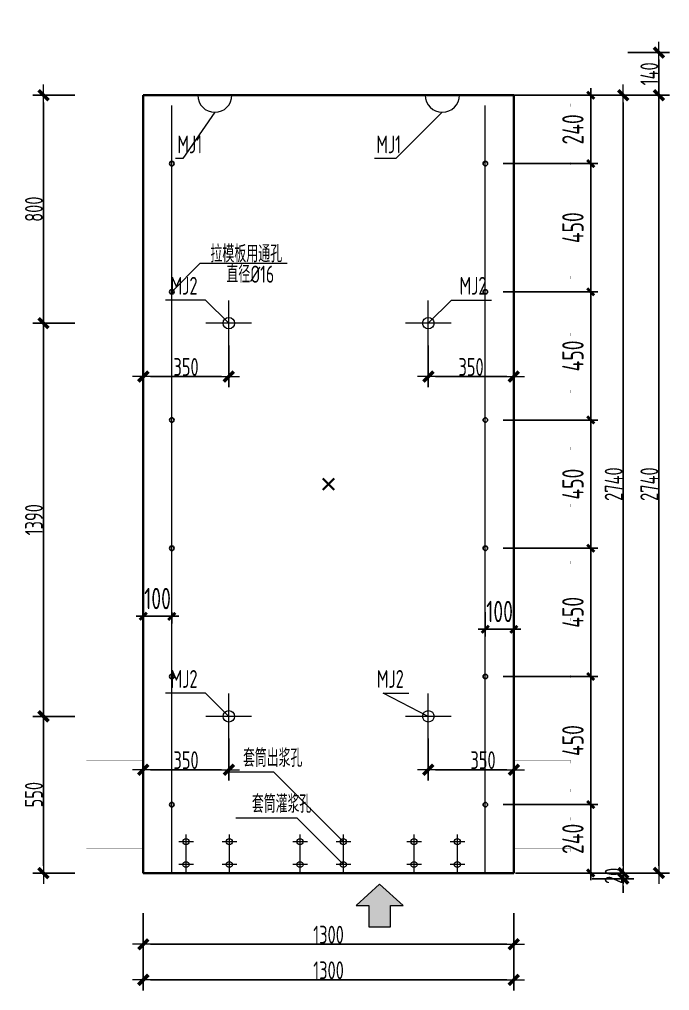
# Model space of a CAD drawing. Extents: x -85320 to 1679916, y -1321939 to 627.
# Drawn here: x 1175328 to 1184452, y -1100517 to -1086883 of the extents above; entities that cross this region are included whole.
import ezdxf
from ezdxf.enums import TextEntityAlignment as Align

# ---------------------------------------------------------------- set-up
doc = ezdxf.new("R2010")
doc.units = 0
doc.header["$LTSCALE"] = 1000
for name, color, linetype in [('S_WALL', 9, 'Continuous'), ('套筒垫片', 7, 'Continuous'), ('拉模', 7, 'Continuous'), ('详图符号', 7, 'Continuous')]:
    doc.layers.add(name, color=color, linetype=linetype)
for name, color, linetype, lineweight in [('WCOL', 7, 'Continuous', 0), ('直线', 7, 'Continuous', 18), ('预制墙埋件', 8, 'Continuous', 18), ('预制墙墙身水平筋', 130, 'Continuous', 18), ('预制墙墙身纵向受力筋', 1, 'Continuous', 18), ('预制墙详图标注', 3, 'Continuous', 18), ('预制墙详图轮廓', 3, 'Continuous', 35)]:
    doc.layers.add(name, color=color, linetype=linetype, lineweight=lineweight)
doc.styles.add('TSSD_Dimension', font='tssdeng.shx', dxfattribs={"width": 0.7, "bigfont": 'hztxt.shx'})
doc.styles.add('TSSD_Num', font='tssdeng.shx', dxfattribs={"width": 0.7, "bigfont": 'hztxt.shx'})
doc.styles.add('样式 1', font='yjkeng.shx', dxfattribs={"width": 0.7, "bigfont": 'yjkchn.shx'})
doc.dimstyles.new('标注', dxfattribs={"dimtxt": 300, "dimasz": 100, "dimexe": 100, "dimexo": 250, "dimgap": 100, "dimtad": 1, "dimdec": 0, "dimlfac": 0.25, "dimzin": 0, "dimdsep": 46, "dimtxsty": 'TSSD_Dimension', "dimblk": 'ARCHTICK', "dimcen": 0, "dimdle": 100, "dimclrt": 7, "dimadec": 0, "dimazin": 0, "dimtfac": 1, "dimtdec": 0, "dimtix": 1, "dimtmove": 2, "dimatfit": 3, "dimfxl": 1, "dimtolj": 1, "dimtzin": 0, "dimarcsym": 0})
doc.dimstyles.new('盈建科结构', dxfattribs={"dimscale": 100, "dimtxt": 2.5, "dimasz": 1, "dimexe": 1.5, "dimexo": 0.625, "dimgap": 0.1, "dimtad": 1, "dimdec": 0, "dimrnd": 1, "dimzin": 0, "dimdsep": 46, "dimtxsty": '样式 1', "dimblk": '_yjkbk', "dimblk1": 'ARCHTICK', "dimblk2": 'ARCHTICK', "dimcen": 0.09, "dimadec": 0, "dimazin": 0, "dimtfac": 1, "dimtdec": 4, "dimtix": 1, "dimtmove": 2, "dimatfit": 3, "dimfxl": 1, "dimtolj": 1, "dimtzin": 0, "dimarcsym": 0})

# ---------------------------------------------------------------- blocks, each defined once
blk = doc.blocks.new('_yjkbk')
blk.add_line((-1, 0), (1.5, 0))
blk.add_lwpolyline([(-0.7, -0.7, 0.5, 0.5, 0), (0.7, 0.7, 0.5, 0.5, 0)], format="xyseb")
blk = doc.blocks.new('*D3504')
at = {"layer": 'Defpoints', "color": 0, "transparency": 16777216}
for p in [(1181066, -1091397), (1182266, -1091397), (1181066, -1091897)]:
    blk.add_point(p, dxfattribs=at)
at = {"layer": '预制墙详图标注', "color": 0, "lineweight": -2, "transparency": 16777216}
for p, q in [((1181066, -1091460), (1181066, -1092047)), ((1182266, -1091460), (1182266, -1092047)), ((1182166, -1091897), (1181166, -1091897))]:
    blk.add_line(p, q, dxfattribs=at)
at = {"layer": '预制墙详图标注', "color": 0, "lineweight": -2, "transparency": 16777216, "xscale": 100, "yscale": 100, "zscale": 100, "rotation": 180}
blk.add_blockref('_yjkbk', (1181066, -1091897), dxfattribs=at)
at = {"layer": '预制墙详图标注', "color": 0, "lineweight": -2, "transparency": 16777216, "xscale": 100, "yscale": 100, "zscale": 100}
blk.add_blockref('_yjkbk', (1182266, -1091897), dxfattribs=at)
at = {"layer": '预制墙详图标注', "color": 0, "transparency": 16777216, "insert": (1181666, -1091887), "char_height": 250, "attachment_point": 8, "style": '样式 1'}
blk.add_mtext('\\A1;350', dxfattribs=at)
blk = doc.blocks.new('_ArchTick')
at = {"color": 0, "linetype": 'ByBlock', "const_width": 0.4}
blk.add_lwpolyline([(-0.5, -0.5), (0.5, 0.5)], dxfattribs=at)
blk = doc.blocks.new('*D3505')
at = {"layer": 'Defpoints', "color": 0, "transparency": 16777216}
for p in [(1181066, -1096917), (1182266, -1096917), (1181066, -1097417)]:
    blk.add_point(p, dxfattribs=at)
at = {"layer": '预制墙详图标注', "color": 0, "lineweight": -2, "transparency": 16777216}
for p, q in [((1181066, -1096980), (1181066, -1097567)), ((1182266, -1096980), (1182266, -1097567)), ((1182166, -1097417), (1181166, -1097417))]:
    blk.add_line(p, q, dxfattribs=at)
at = {"layer": '预制墙详图标注', "color": 0, "lineweight": -2, "transparency": 16777216, "xscale": 100, "yscale": 100, "zscale": 100, "rotation": 180}
blk.add_blockref('_yjkbk', (1181066, -1097417), dxfattribs=at)
at = {"layer": '预制墙详图标注', "color": 0, "lineweight": -2, "transparency": 16777216, "xscale": 100, "yscale": 100, "zscale": 100}
blk.add_blockref('_yjkbk', (1182266, -1097417), dxfattribs=at)
at = {"layer": '预制墙详图标注', "color": 0, "transparency": 16777216, "insert": (1181834, -1097407), "char_height": 250, "attachment_point": 8, "style": '样式 1'}
blk.add_mtext('\\A1;350', dxfattribs=at)
blk = doc.blocks.new('*D3506')
at = {"layer": 'Defpoints', "color": 0, "transparency": 16777216}
for p in [(1177066, -1091397), (1178266, -1091397), (1177066, -1091897)]:
    blk.add_point(p, dxfattribs=at)
at = {"layer": '预制墙详图标注', "color": 0, "lineweight": -2, "transparency": 16777216}
for p, q in [((1177066, -1091460), (1177066, -1092047)), ((1178266, -1091460), (1178266, -1092047)), ((1178166, -1091897), (1177166, -1091897))]:
    blk.add_line(p, q, dxfattribs=at)
at = {"layer": '预制墙详图标注', "color": 0, "lineweight": -2, "transparency": 16777216, "xscale": 100, "yscale": 100, "zscale": 100, "rotation": 180}
blk.add_blockref('_yjkbk', (1177066, -1091897), dxfattribs=at)
at = {"layer": '预制墙详图标注', "color": 0, "lineweight": -2, "transparency": 16777216, "xscale": 100, "yscale": 100, "zscale": 100}
blk.add_blockref('_yjkbk', (1178266, -1091897), dxfattribs=at)
at = {"layer": '预制墙详图标注', "color": 0, "transparency": 16777216, "insert": (1177666, -1091887), "char_height": 250, "attachment_point": 8, "style": '样式 1'}
blk.add_mtext('\\A1;350', dxfattribs=at)
blk = doc.blocks.new('*D3507')
at = {"layer": 'Defpoints', "color": 0, "transparency": 16777216}
for p in [(1177066, -1096917), (1178266, -1096917), (1177066, -1097417)]:
    blk.add_point(p, dxfattribs=at)
at = {"layer": '预制墙详图标注', "color": 0, "lineweight": -2, "transparency": 16777216}
for p, q in [((1177066, -1096980), (1177066, -1097567)), ((1178266, -1096980), (1178266, -1097567)), ((1178166, -1097417), (1177166, -1097417))]:
    blk.add_line(p, q, dxfattribs=at)
at = {"layer": '预制墙详图标注', "color": 0, "lineweight": -2, "transparency": 16777216, "xscale": 100, "yscale": 100, "zscale": 100, "rotation": 180}
blk.add_blockref('_yjkbk', (1177066, -1097417), dxfattribs=at)
at = {"layer": '预制墙详图标注', "color": 0, "lineweight": -2, "transparency": 16777216, "xscale": 100, "yscale": 100, "zscale": 100}
blk.add_blockref('_yjkbk', (1178266, -1097417), dxfattribs=at)
at = {"layer": '预制墙详图标注', "color": 0, "transparency": 16777216, "insert": (1177666, -1097407), "char_height": 250, "attachment_point": 8, "style": '样式 1'}
blk.add_mtext('\\A1;350', dxfattribs=at)
blk = doc.blocks.new('*D3508')
at = {"layer": 'Defpoints', "color": 0, "transparency": 16777216}
for p in [(1177066, -1099367), (1182266, -1099367), (1177066, -1099867)]:
    blk.add_point(p, dxfattribs=at)
at = {"layer": '预制墙详图标注', "color": 0, "lineweight": -2, "transparency": 16777216}
for p, q in [((1177066, -1099430), (1177066, -1100017)), ((1182266, -1099430), (1182266, -1100017)), ((1182166, -1099867), (1177166, -1099867))]:
    blk.add_line(p, q, dxfattribs=at)
at = {"layer": '预制墙详图标注', "color": 0, "lineweight": -2, "transparency": 16777216, "xscale": 100, "yscale": 100, "zscale": 100, "rotation": 180}
blk.add_blockref('_yjkbk', (1177066, -1099867), dxfattribs=at)
at = {"layer": '预制墙详图标注', "color": 0, "lineweight": -2, "transparency": 16777216, "xscale": 100, "yscale": 100, "zscale": 100}
blk.add_blockref('_yjkbk', (1182266, -1099867), dxfattribs=at)
at = {"layer": '预制墙详图标注', "color": 0, "transparency": 16777216, "insert": (1179666, -1099857), "char_height": 250, "attachment_point": 8, "style": '样式 1'}
blk.add_mtext('\\A1;1300', dxfattribs=at)
blk = doc.blocks.new('*D3509')
at = {"layer": 'Defpoints', "color": 0, "transparency": 16777216}
for p in [(1177066, -1099867), (1182266, -1099867), (1177066, -1100367)]:
    blk.add_point(p, dxfattribs=at)
at = {"layer": '预制墙详图标注', "color": 0, "lineweight": -2, "transparency": 16777216}
for p, q in [((1177066, -1099930), (1177066, -1100517)), ((1182266, -1099930), (1182266, -1100517)), ((1182166, -1100367), (1177166, -1100367))]:
    blk.add_line(p, q, dxfattribs=at)
at = {"layer": '预制墙详图标注', "color": 0, "lineweight": -2, "transparency": 16777216, "xscale": 100, "yscale": 100, "zscale": 100, "rotation": 180}
blk.add_blockref('_yjkbk', (1177066, -1100367), dxfattribs=at)
at = {"layer": '预制墙详图标注', "color": 0, "lineweight": -2, "transparency": 16777216, "xscale": 100, "yscale": 100, "zscale": 100}
blk.add_blockref('_yjkbk', (1182266, -1100367), dxfattribs=at)
at = {"layer": '预制墙详图标注', "color": 0, "transparency": 16777216, "insert": (1179666, -1100357), "char_height": 250, "attachment_point": 8, "style": '样式 1'}
blk.add_mtext('\\A1;1300', dxfattribs=at)
blk = doc.blocks.new('*D3510')
at = {"layer": 'Defpoints', "color": 0, "transparency": 16777216}
for p in [(1183302, -1098867), (1183802, -1098867), (1183302, -1098947)]:
    blk.add_point(p, dxfattribs=at)
at = {"layer": '预制墙详图标注', "color": 0, "lineweight": -2, "transparency": 16777216}
for p, q in [((1183802, -1098767), (1183802, -1098667)), ((1183364, -1098867), (1183952, -1098867)), ((1183802, -1098947), (1183802, -1098867)), ((1183364, -1098947), (1183952, -1098947)), ((1183802, -1099047), (1183802, -1099147))]:
    blk.add_line(p, q, dxfattribs=at)
at = {"layer": '预制墙详图标注', "color": 0, "lineweight": -2, "transparency": 16777216, "xscale": 100, "yscale": 100, "zscale": 100}
for p, rotation in [((1183802, -1098867), 270), ((1183802, -1098947), 90)]:
    blk.add_blockref('_yjkbk', p, dxfattribs=dict(at, rotation=rotation))
at = {"layer": '预制墙详图标注', "color": 0, "transparency": 16777216, "insert": (1183792, -1098907), "char_height": 250, "attachment_point": 8, "rotation": 90, "style": '样式 1'}
blk.add_mtext('\\A1;20', dxfattribs=at)
blk = doc.blocks.new('*D3511')
at = {"layer": 'Defpoints', "color": 0, "transparency": 16777216}
for p in [(1175666, -1096667), (1176166, -1096667), (1176166, -1098867)]:
    blk.add_point(p, dxfattribs=at)
at = {"layer": '预制墙详图标注', "color": 0, "lineweight": -2, "transparency": 16777216}
for p, q in [((1176104, -1096667), (1175516, -1096667)), ((1175666, -1098767), (1175666, -1096767)), ((1176104, -1098867), (1175516, -1098867))]:
    blk.add_line(p, q, dxfattribs=at)
at = {"layer": '预制墙详图标注', "color": 0, "lineweight": -2, "transparency": 16777216, "xscale": 100, "yscale": 100, "zscale": 100}
for p, rotation in [((1175666, -1096667), 90), ((1175666, -1098867), 270)]:
    blk.add_blockref('_yjkbk', p, dxfattribs=dict(at, rotation=rotation))
at = {"layer": '预制墙详图标注', "color": 0, "transparency": 16777216, "insert": (1175656, -1097767), "char_height": 250, "attachment_point": 8, "rotation": 90, "style": '样式 1'}
blk.add_mtext('\\A1;550', dxfattribs=at)
blk = doc.blocks.new('*D3512')
at = {"layer": 'Defpoints', "color": 0, "transparency": 16777216}
for p in [(1175666, -1087947), (1176166, -1087947), (1176166, -1091147)]:
    blk.add_point(p, dxfattribs=at)
at = {"layer": '预制墙详图标注', "color": 0, "lineweight": -2, "transparency": 16777216}
for p, q in [((1176104, -1087947), (1175516, -1087947)), ((1175666, -1091047), (1175666, -1088047)), ((1176104, -1091147), (1175516, -1091147))]:
    blk.add_line(p, q, dxfattribs=at)
at = {"layer": '预制墙详图标注', "color": 0, "lineweight": -2, "transparency": 16777216, "xscale": 100, "yscale": 100, "zscale": 100}
for p, rotation in [((1175666, -1087947), 90), ((1175666, -1091147), 270)]:
    blk.add_blockref('_yjkbk', p, dxfattribs=dict(at, rotation=rotation))
at = {"layer": '预制墙详图标注', "color": 0, "transparency": 16777216, "insert": (1175656, -1089547), "char_height": 250, "attachment_point": 8, "rotation": 90, "style": '样式 1'}
blk.add_mtext('\\A1;800', dxfattribs=at)
blk = doc.blocks.new('*D3546')
at = {"layer": 'Defpoints', "color": 0, "transparency": 16777216}
for p in [(1183302, -1087947), (1183802, -1087947), (1183302, -1098867)]:
    blk.add_point(p, dxfattribs=at)
at = {"layer": '预制墙详图标注', "color": 0, "lineweight": -2, "transparency": 16777216}
for p, q in [((1183364, -1087947), (1183952, -1087947)), ((1183802, -1098767), (1183802, -1088047)), ((1183364, -1098867), (1183952, -1098867))]:
    blk.add_line(p, q, dxfattribs=at)
at = {"layer": '预制墙详图标注', "color": 0, "lineweight": -2, "transparency": 16777216, "xscale": 100, "yscale": 100, "zscale": 100}
for p, rotation in [((1183802, -1087947), 90), ((1183802, -1098867), 270)]:
    blk.add_blockref('_yjkbk', p, dxfattribs=dict(at, rotation=rotation))
at = {"layer": '预制墙详图标注', "color": 0, "transparency": 16777216, "insert": (1183792, -1093407), "char_height": 250, "attachment_point": 8, "rotation": 90, "style": '样式 1'}
blk.add_mtext('\\A1;2740', dxfattribs=at)
blk = doc.blocks.new('*D3547')
at = {"layer": 'Defpoints', "color": 0, "transparency": 16777216}
for p in [(1183802, -1087947), (1184302, -1087947), (1183802, -1098867)]:
    blk.add_point(p, dxfattribs=at)
at = {"layer": '预制墙详图标注', "color": 0, "lineweight": -2, "transparency": 16777216}
for p, q in [((1183864, -1087947), (1184452, -1087947)), ((1184302, -1098767), (1184302, -1088047)), ((1183864, -1098867), (1184452, -1098867))]:
    blk.add_line(p, q, dxfattribs=at)
at = {"layer": '预制墙详图标注', "color": 0, "lineweight": -2, "transparency": 16777216, "xscale": 100, "yscale": 100, "zscale": 100}
for p, rotation in [((1184302, -1087947), 90), ((1184302, -1098867), 270)]:
    blk.add_blockref('_yjkbk', p, dxfattribs=dict(at, rotation=rotation))
at = {"layer": '预制墙详图标注', "color": 0, "transparency": 16777216, "insert": (1184292, -1093407), "char_height": 250, "attachment_point": 8, "rotation": 90, "style": '样式 1'}
blk.add_mtext('\\A1;2740', dxfattribs=at)
blk = doc.blocks.new('*D3548')
at = {"layer": 'Defpoints', "color": 0, "transparency": 16777216}
for p in [(1183802, -1087347), (1184302, -1087347), (1183802, -1087947)]:
    blk.add_point(p, dxfattribs=at)
at = {"layer": '预制墙详图标注', "color": 0, "lineweight": -2, "transparency": 16777216}
for p, q in [((1183864, -1087347), (1184452, -1087347)), ((1184302, -1087847), (1184302, -1087447)), ((1183864, -1087947), (1184452, -1087947))]:
    blk.add_line(p, q, dxfattribs=at)
at = {"layer": '预制墙详图标注', "color": 0, "lineweight": -2, "transparency": 16777216, "xscale": 100, "yscale": 100, "zscale": 100}
for p, rotation in [((1184302, -1087347), 90), ((1184302, -1087947), 270)]:
    blk.add_blockref('_yjkbk', p, dxfattribs=dict(at, rotation=rotation))
at = {"layer": '预制墙详图标注', "color": 0, "transparency": 16777216, "insert": (1184292, -1087647), "char_height": 250, "attachment_point": 8, "rotation": 90, "style": '样式 1'}
blk.add_mtext('\\A1;140', dxfattribs=at)
blk = doc.blocks.new('*D3557')
at = {"layer": 'Defpoints', "color": 0, "transparency": 16777216}
for p in [(1175666, -1091147), (1176166, -1091147), (1176166, -1096667)]:
    blk.add_point(p, dxfattribs=at)
at = {"layer": '预制墙详图标注', "color": 0, "lineweight": -2, "transparency": 16777216}
for p, q in [((1176104, -1091147), (1175516, -1091147)), ((1175666, -1096567), (1175666, -1091247)), ((1176104, -1096667), (1175516, -1096667))]:
    blk.add_line(p, q, dxfattribs=at)
at = {"layer": '预制墙详图标注', "color": 0, "lineweight": -2, "transparency": 16777216, "xscale": 100, "yscale": 100, "zscale": 100}
for p, rotation in [((1175666, -1091147), 90), ((1175666, -1096667), 270)]:
    blk.add_blockref('_yjkbk', p, dxfattribs=dict(at, rotation=rotation))
at = {"layer": '预制墙详图标注', "color": 0, "transparency": 16777216, "insert": (1175656, -1093907), "char_height": 250, "attachment_point": 8, "rotation": 90, "style": '样式 1'}
blk.add_mtext('\\A1;1390', dxfattribs=at)
blk = doc.blocks.new('*D3566')
at = {"layer": 'Defpoints', "color": 0, "transparency": 16777216}
for p in [(1182038, -1097907), (1183345, -1097907), (1182038, -1098867)]:
    blk.add_point(p, dxfattribs=at)
at = {"layer": '拉模', "color": 0, "lineweight": -2, "transparency": 16777216}
for p, q in [((1183345, -1098967), (1183345, -1097807)), ((1182288, -1097907), (1183445, -1097907)), ((1182288, -1098867), (1183445, -1098867))]:
    blk.add_line(p, q, dxfattribs=at)
at = {"layer": '拉模', "color": 0, "lineweight": -2, "transparency": 16777216, "xscale": 100, "yscale": 100, "zscale": 100}
for p, rotation in [((1183345, -1097907), 90), ((1183345, -1098867), 270)]:
    blk.add_blockref('_ArchTick', p, dxfattribs=dict(at, rotation=rotation))
at = {"layer": '拉模', "color": 7, "lineweight": 0, "transparency": 16777216, "insert": (1183095, -1098387), "char_height": 300, "attachment_point": 5, "rotation": 90, "style": 'TSSD_Dimension'}
blk.add_mtext('\\A1;240', dxfattribs=at)
blk = doc.blocks.new('*D3567')
at = {"layer": 'Defpoints', "color": 0, "transparency": 16777216}
for p in [(1181866, -1094955), (1182266, -1094955), (1181866, -1095445)]:
    blk.add_point(p, dxfattribs=at)
at = {"layer": '拉模', "color": 0, "lineweight": -2, "transparency": 16777216}
for p, q in [((1181866, -1095205), (1181866, -1095545)), ((1182266, -1095205), (1182266, -1095545)), ((1181866, -1095445), (1181766, -1095445)), ((1182266, -1095445), (1181866, -1095445)), ((1182266, -1095445), (1182366, -1095445))]:
    blk.add_line(p, q, dxfattribs=at)
at = {"layer": '拉模', "color": 0, "lineweight": -2, "transparency": 16777216, "xscale": 100, "yscale": 100, "zscale": 100}
blk.add_blockref('_ArchTick', (1181866, -1095445), dxfattribs=at)
at = {"layer": '拉模', "color": 0, "lineweight": -2, "transparency": 16777216, "xscale": 100, "yscale": 100, "zscale": 100, "rotation": 180}
blk.add_blockref('_ArchTick', (1182266, -1095445), dxfattribs=at)
at = {"layer": '拉模', "color": 7, "lineweight": 0, "transparency": 16777216, "insert": (1182066, -1095195), "char_height": 300, "attachment_point": 5, "style": 'TSSD_Dimension'}
blk.add_mtext('\\A1;100', dxfattribs=at)
blk = doc.blocks.new('*D3568')
at = {"layer": 'Defpoints', "color": 0, "transparency": 16777216}
for p in [(1181866, -1096107), (1181866, -1097907), (1183345, -1097907)]:
    blk.add_point(p, dxfattribs=at)
at = {"layer": '拉模', "color": 0, "lineweight": -2, "transparency": 16777216}
for p, q in [((1183345, -1096007), (1183345, -1098007)), ((1182116, -1096107), (1183445, -1096107)), ((1182116, -1097907), (1183445, -1097907))]:
    blk.add_line(p, q, dxfattribs=at)
at = {"layer": '拉模', "color": 0, "lineweight": -2, "transparency": 16777216, "xscale": 100, "yscale": 100, "zscale": 100}
for p, rotation in [((1183345, -1096107), 90), ((1183345, -1097907), 270)]:
    blk.add_blockref('_ArchTick', p, dxfattribs=dict(at, rotation=rotation))
at = {"layer": '拉模', "color": 7, "lineweight": 0, "transparency": 16777216, "insert": (1183095, -1097007), "char_height": 300, "attachment_point": 5, "rotation": 90, "style": 'TSSD_Dimension'}
blk.add_mtext('\\A1;450', dxfattribs=at)
blk = doc.blocks.new('*D3569')
at = {"layer": 'Defpoints', "color": 0, "transparency": 16777216}
for p in [(1181866, -1094307), (1181866, -1096107), (1183345, -1096107)]:
    blk.add_point(p, dxfattribs=at)
at = {"layer": '拉模', "color": 0, "lineweight": -2, "transparency": 16777216}
for p, q in [((1183345, -1094207), (1183345, -1096207)), ((1182116, -1094307), (1183445, -1094307)), ((1182116, -1096107), (1183445, -1096107))]:
    blk.add_line(p, q, dxfattribs=at)
at = {"layer": '拉模', "color": 0, "lineweight": -2, "transparency": 16777216, "xscale": 100, "yscale": 100, "zscale": 100}
for p, rotation in [((1183345, -1094307), 90), ((1183345, -1096107), 270)]:
    blk.add_blockref('_ArchTick', p, dxfattribs=dict(at, rotation=rotation))
at = {"layer": '拉模', "color": 7, "lineweight": 0, "transparency": 16777216, "insert": (1183095, -1095207), "char_height": 300, "attachment_point": 5, "rotation": 90, "style": 'TSSD_Dimension'}
blk.add_mtext('\\A1;450', dxfattribs=at)
blk = doc.blocks.new('*D3570')
at = {"layer": 'Defpoints', "color": 0, "transparency": 16777216}
for p in [(1181866, -1092507), (1181866, -1094307), (1183345, -1094307)]:
    blk.add_point(p, dxfattribs=at)
at = {"layer": '拉模', "color": 0, "lineweight": -2, "transparency": 16777216}
for p, q in [((1183345, -1092407), (1183345, -1094407)), ((1182116, -1092507), (1183445, -1092507)), ((1182116, -1094307), (1183445, -1094307))]:
    blk.add_line(p, q, dxfattribs=at)
at = {"layer": '拉模', "color": 0, "lineweight": -2, "transparency": 16777216, "xscale": 100, "yscale": 100, "zscale": 100}
for p, rotation in [((1183345, -1092507), 90), ((1183345, -1094307), 270)]:
    blk.add_blockref('_ArchTick', p, dxfattribs=dict(at, rotation=rotation))
at = {"layer": '拉模', "color": 7, "lineweight": 0, "transparency": 16777216, "insert": (1183095, -1093407), "char_height": 300, "attachment_point": 5, "rotation": 90, "style": 'TSSD_Dimension'}
blk.add_mtext('\\A1;450', dxfattribs=at)
blk = doc.blocks.new('*D3571')
at = {"layer": 'Defpoints', "color": 0, "transparency": 16777216}
for p in [(1181866, -1090707), (1181866, -1092507), (1183345, -1092507)]:
    blk.add_point(p, dxfattribs=at)
at = {"layer": '拉模', "color": 0, "lineweight": -2, "transparency": 16777216}
for p, q in [((1182116, -1090707), (1183445, -1090707)), ((1183345, -1090607), (1183345, -1092607)), ((1182116, -1092507), (1183445, -1092507))]:
    blk.add_line(p, q, dxfattribs=at)
at = {"layer": '拉模', "color": 0, "lineweight": -2, "transparency": 16777216, "xscale": 100, "yscale": 100, "zscale": 100}
for p, rotation in [((1183345, -1090707), 90), ((1183345, -1092507), 270)]:
    blk.add_blockref('_ArchTick', p, dxfattribs=dict(at, rotation=rotation))
at = {"layer": '拉模', "color": 7, "lineweight": 0, "transparency": 16777216, "insert": (1183095, -1091607), "char_height": 300, "attachment_point": 5, "rotation": 90, "style": 'TSSD_Dimension'}
blk.add_mtext('\\A1;450', dxfattribs=at)
blk = doc.blocks.new('*D3572')
at = {"layer": 'Defpoints', "color": 0, "transparency": 16777216}
for p in [(1181866, -1088907), (1181866, -1090707), (1183345, -1090707)]:
    blk.add_point(p, dxfattribs=at)
at = {"layer": '拉模', "color": 0, "lineweight": -2, "transparency": 16777216}
for p, q in [((1183345, -1088807), (1183345, -1090807)), ((1182116, -1088907), (1183445, -1088907)), ((1182116, -1090707), (1183445, -1090707))]:
    blk.add_line(p, q, dxfattribs=at)
at = {"layer": '拉模', "color": 0, "lineweight": -2, "transparency": 16777216, "xscale": 100, "yscale": 100, "zscale": 100}
for p, rotation in [((1183345, -1088907), 90), ((1183345, -1090707), 270)]:
    blk.add_blockref('_ArchTick', p, dxfattribs=dict(at, rotation=rotation))
at = {"layer": '拉模', "color": 7, "lineweight": 0, "transparency": 16777216, "insert": (1183095, -1089807), "char_height": 300, "attachment_point": 5, "rotation": 90, "style": 'TSSD_Dimension'}
blk.add_mtext('\\A1;450', dxfattribs=at)
blk = doc.blocks.new('*D3573')
at = {"layer": 'Defpoints', "color": 0, "transparency": 16777216}
for p in [(1181866, -1087947), (1183345, -1087947), (1181866, -1088907)]:
    blk.add_point(p, dxfattribs=at)
at = {"layer": '拉模', "color": 0, "lineweight": -2, "transparency": 16777216}
for p, q in [((1183345, -1089007), (1183345, -1087847)), ((1182116, -1087947), (1183445, -1087947)), ((1182116, -1088907), (1183445, -1088907))]:
    blk.add_line(p, q, dxfattribs=at)
at = {"layer": '拉模', "color": 0, "lineweight": -2, "transparency": 16777216, "xscale": 100, "yscale": 100, "zscale": 100}
for p, rotation in [((1183345, -1087947), 90), ((1183345, -1088907), 270)]:
    blk.add_blockref('_ArchTick', p, dxfattribs=dict(at, rotation=rotation))
at = {"layer": '拉模', "color": 7, "lineweight": 0, "transparency": 16777216, "insert": (1183095, -1088427), "char_height": 300, "attachment_point": 5, "rotation": 90, "style": 'TSSD_Dimension'}
blk.add_mtext('\\A1;240', dxfattribs=at)
blk = doc.blocks.new('*D3574')
at = {"layer": 'Defpoints', "color": 0, "transparency": 16777216}
for p in [(1177066, -1094955), (1177466, -1094955), (1177066, -1095263)]:
    blk.add_point(p, dxfattribs=at)
at = {"layer": '拉模', "color": 0, "lineweight": -2, "transparency": 16777216}
for p, q in [((1177066, -1095205), (1177066, -1095363)), ((1177466, -1095205), (1177466, -1095363)), ((1177066, -1095263), (1176966, -1095263)), ((1177466, -1095263), (1177066, -1095263)), ((1177466, -1095263), (1177566, -1095263))]:
    blk.add_line(p, q, dxfattribs=at)
at = {"layer": '拉模', "color": 0, "lineweight": -2, "transparency": 16777216, "xscale": 100, "yscale": 100, "zscale": 100}
blk.add_blockref('_ArchTick', (1177066, -1095263), dxfattribs=at)
at = {"layer": '拉模', "color": 0, "lineweight": -2, "transparency": 16777216, "xscale": 100, "yscale": 100, "zscale": 100, "rotation": 180}
blk.add_blockref('_ArchTick', (1177466, -1095263), dxfattribs=at)
at = {"layer": '拉模', "color": 7, "lineweight": 0, "transparency": 16777216, "insert": (1177266, -1095013), "char_height": 300, "attachment_point": 5, "style": 'TSSD_Dimension'}
blk.add_mtext('\\A1;100', dxfattribs=at)

msp = doc.modelspace()

# ---------------------------------------------------------------- hatches: boundary and pattern name
at = {"layer": 'WCOL'}
h = msp.add_hatch(color=4, dxfattribs=at)
h.dxf.hatch_style = 1
h.paths.add_polyline_path([(1180053.296, -1099323.818), (1180233.296, -1099323.818), (1180233.296, -1099623.818), (1180533.296, -1099623.818), (1180533.296, -1099323.818), (1180713.296, -1099323.818), (1180383.296, -1099023.818)])

# ---------------------------------------------------------------- linework, layer by layer
at = {"layer": 'S_WALL'}
for centre in [(1177466.038, -1088907.057), (1181866.038, -1088907.057), (1177466.038, -1090707.057), (1181866.038, -1090707.057), (1177466.038, -1092507.057), (1181866.038, -1092507.057), (1177466.038, -1094307.057), (1181866.038, -1094307.057), (1177466.038, -1096107.057), (1181866.038, -1096107.057), (1177466.038, -1097907.057), (1181866.038, -1097907.057)]:
    msp.add_circle(centre, 32, dxfattribs=at)
at = {"layer": 'WCOL'}
msp.add_lwpolyline([(1180053.296, -1099323.818), (1180233.296, -1099323.818), (1180233.296, -1099623.818), (1180533.296, -1099623.818), (1180533.296, -1099323.818), (1180713.296, -1099323.818), (1180383.296, -1099023.818), (1180053.296, -1099323.818)], dxfattribs=at)
at = {"layer": '套筒垫片', "linetype": 'Continuous', "lineweight": 0}
msp.add_lwpolyline([(1177466.038, -1090707.057), (1177866.038, -1090307.057), (1179086.113, -1090307.057)], dxfattribs=at)
at = {"layer": '拉模', "color": 3, "lineweight": 0}
for p, q in [((1177466.038, -1098867.057), (1177466.038, -1088093.157)), ((1181866.038, -1098867.057), (1181866.038, -1088093.157))]:
    msp.add_line(p, q, dxfattribs=at)
at = {"layer": '直线', "lineweight": 18}
for points in [[(1178070.038, -1088187.057), (1177620.038, -1088837.057), (1177517.154, -1088837.057)], [(1181262.038, -1088187.057), (1180612.038, -1088837.057), (1180309.154, -1088837.057)], [(1178266.038, -1091147.057), (1177941.038, -1090822.057), (1177377.577, -1090822.057)], [(1181066.038, -1091147.057), (1181391.038, -1090822.057), (1181954.5, -1090822.057)], [(1178266.038, -1096667.057), (1177941.038, -1096342.057), (1177377.577, -1096342.057)], [(1181066.038, -1096667.057), (1180430.37, -1096342.057), (1180793.831, -1096342.057)], [(1179874.038, -1098427.057), (1178899.038, -1097452.057), (1178239.196, -1097452.057)], [(1179874.038, -1098747.057), (1179224.038, -1098097.057), (1178364.196, -1098097.057)]]:
    msp.add_lwpolyline(points, dxfattribs=at)
at = {"layer": '预制墙埋件', "lineweight": 18}
for p, q in [((1178266.038, -1091467.057), (1178266.038, -1090827.057)), ((1181066.038, -1091467.057), (1181066.038, -1090827.057)), ((1178586.038, -1091147.057), (1177946.038, -1091147.057)), ((1181386.038, -1091147.057), (1180746.038, -1091147.057)), ((1178266.038, -1096987.057), (1178266.038, -1096347.057)), ((1181066.038, -1096987.057), (1181066.038, -1096347.057)), ((1178586.038, -1096667.057), (1177946.038, -1096667.057)), ((1181386.038, -1096667.057), (1180746.038, -1096667.057))]:
    msp.add_line(p, q, dxfattribs=at)
for centre in [(1178266.038, -1091147.057), (1181066.038, -1091147.057), (1178266.038, -1096667.057), (1181066.038, -1096667.057)]:
    msp.add_circle(centre, 80, dxfattribs=at)
for centre in [(1178070.038, -1087947.057), (1181262.038, -1087947.057)]:
    msp.add_arc(centre, 240, 180, 0, dxfattribs=at)
at = {"layer": '预制墙墙身水平筋', "lineweight": 18, "const_width": 0.18}
for points in [[(1177066.038, -1088067.057), (1176266.038, -1088067.057), (1176266.038, -1088107.057), (1176402.574, -1088107.057), (1176402.574, -1088067.057), (1176266.038, -1088067.057), (1176266.038, -1088107.057), (1177066.038, -1088107.057)], [(1177066.038, -1088067.057), (1176266.038, -1088067.057), (1176266.038, -1088107.057), (1176402.574, -1088107.057), (1176402.574, -1088067.057), (1176266.038, -1088067.057), (1176266.038, -1088107.057), (1177066.038, -1088107.057)], [(1182929.503, -1088107.057), (1183066.038, -1088107.057), (1183066.038, -1088067.057), (1182266.038, -1088067.057), (1182266.038, -1088107.057), (1183066.038, -1088107.057), (1183066.038, -1088067.057), (1182929.503, -1088067.057)], [(1182929.503, -1088107.057), (1183066.038, -1088107.057), (1183066.038, -1088067.057), (1182266.038, -1088067.057), (1182266.038, -1088107.057), (1183066.038, -1088107.057), (1183066.038, -1088067.057), (1182929.503, -1088067.057)], [(1177066.038, -1088887.057), (1176266.038, -1088887.057), (1176266.038, -1088927.057), (1176402.574, -1088927.057), (1176402.574, -1088887.057), (1176266.038, -1088887.057), (1176266.038, -1088927.057), (1177066.038, -1088927.057)], [(1177066.038, -1088887.057), (1176266.038, -1088887.057), (1176266.038, -1088927.057), (1176402.574, -1088927.057), (1176402.574, -1088887.057), (1176266.038, -1088887.057), (1176266.038, -1088927.057), (1177066.038, -1088927.057)], [(1182929.503, -1088927.057), (1183066.038, -1088927.057), (1183066.038, -1088887.057), (1182266.038, -1088887.057), (1182266.038, -1088927.057), (1183066.038, -1088927.057), (1183066.038, -1088887.057), (1182929.503, -1088887.057)], [(1182929.503, -1088927.057), (1183066.038, -1088927.057), (1183066.038, -1088887.057), (1182266.038, -1088887.057), (1182266.038, -1088927.057), (1183066.038, -1088927.057), (1183066.038, -1088887.057), (1182929.503, -1088887.057)], [(1177066.038, -1089687.057), (1176266.038, -1089687.057), (1176266.038, -1089727.057), (1176402.574, -1089727.057), (1176402.574, -1089687.057), (1176266.038, -1089687.057), (1176266.038, -1089727.057), (1177066.038, -1089727.057)], [(1177066.038, -1089687.057), (1176266.038, -1089687.057), (1176266.038, -1089727.057), (1176402.574, -1089727.057), (1176402.574, -1089687.057), (1176266.038, -1089687.057), (1176266.038, -1089727.057), (1177066.038, -1089727.057)], [(1182929.503, -1089727.057), (1183066.038, -1089727.057), (1183066.038, -1089687.057), (1182266.038, -1089687.057), (1182266.038, -1089727.057), (1183066.038, -1089727.057), (1183066.038, -1089687.057), (1182929.503, -1089687.057)], [(1182929.503, -1089727.057), (1183066.038, -1089727.057), (1183066.038, -1089687.057), (1182266.038, -1089687.057), (1182266.038, -1089727.057), (1183066.038, -1089727.057), (1183066.038, -1089687.057), (1182929.503, -1089687.057)], [(1177066.038, -1090487.057), (1176266.038, -1090487.057), (1176266.038, -1090527.057), (1176402.574, -1090527.057), (1176402.574, -1090487.057), (1176266.038, -1090487.057), (1176266.038, -1090527.057), (1177066.038, -1090527.057)], [(1177066.038, -1090487.057), (1176266.038, -1090487.057), (1176266.038, -1090527.057), (1176402.574, -1090527.057), (1176402.574, -1090487.057), (1176266.038, -1090487.057), (1176266.038, -1090527.057), (1177066.038, -1090527.057)], [(1182929.503, -1090527.057), (1183066.038, -1090527.057), (1183066.038, -1090487.057), (1182266.038, -1090487.057), (1182266.038, -1090527.057), (1183066.038, -1090527.057), (1183066.038, -1090487.057), (1182929.503, -1090487.057)], [(1182929.503, -1090527.057), (1183066.038, -1090527.057), (1183066.038, -1090487.057), (1182266.038, -1090487.057), (1182266.038, -1090527.057), (1183066.038, -1090527.057), (1183066.038, -1090487.057), (1182929.503, -1090487.057)], [(1177066.038, -1091287.057), (1176266.038, -1091287.057), (1176266.038, -1091327.057), (1176402.574, -1091327.057), (1176402.574, -1091287.057), (1176266.038, -1091287.057), (1176266.038, -1091327.057), (1177066.038, -1091327.057)], [(1177066.038, -1091287.057), (1176266.038, -1091287.057), (1176266.038, -1091327.057), (1176402.574, -1091327.057), (1176402.574, -1091287.057), (1176266.038, -1091287.057), (1176266.038, -1091327.057), (1177066.038, -1091327.057)], [(1182929.503, -1091327.057), (1183066.038, -1091327.057), (1183066.038, -1091287.057), (1182266.038, -1091287.057), (1182266.038, -1091327.057), (1183066.038, -1091327.057), (1183066.038, -1091287.057), (1182929.503, -1091287.057)], [(1182929.503, -1091327.057), (1183066.038, -1091327.057), (1183066.038, -1091287.057), (1182266.038, -1091287.057), (1182266.038, -1091327.057), (1183066.038, -1091327.057), (1183066.038, -1091287.057), (1182929.503, -1091287.057)], [(1177066.038, -1092087.057), (1176266.038, -1092087.057), (1176266.038, -1092127.057), (1176402.574, -1092127.057), (1176402.574, -1092087.057), (1176266.038, -1092087.057), (1176266.038, -1092127.057), (1177066.038, -1092127.057)], [(1177066.038, -1092087.057), (1176266.038, -1092087.057), (1176266.038, -1092127.057), (1176402.574, -1092127.057), (1176402.574, -1092087.057), (1176266.038, -1092087.057), (1176266.038, -1092127.057), (1177066.038, -1092127.057)], [(1182929.503, -1092127.057), (1183066.038, -1092127.057), (1183066.038, -1092087.057), (1182266.038, -1092087.057), (1182266.038, -1092127.057), (1183066.038, -1092127.057), (1183066.038, -1092087.057), (1182929.503, -1092087.057)], [(1182929.503, -1092127.057), (1183066.038, -1092127.057), (1183066.038, -1092087.057), (1182266.038, -1092087.057), (1182266.038, -1092127.057), (1183066.038, -1092127.057), (1183066.038, -1092087.057), (1182929.503, -1092087.057)], [(1177066.038, -1092887.057), (1176266.038, -1092887.057), (1176266.038, -1092927.057), (1176402.574, -1092927.057), (1176402.574, -1092887.057), (1176266.038, -1092887.057), (1176266.038, -1092927.057), (1177066.038, -1092927.057)], [(1177066.038, -1092887.057), (1176266.038, -1092887.057), (1176266.038, -1092927.057), (1176402.574, -1092927.057), (1176402.574, -1092887.057), (1176266.038, -1092887.057), (1176266.038, -1092927.057), (1177066.038, -1092927.057)], [(1182929.503, -1092927.057), (1183066.038, -1092927.057), (1183066.038, -1092887.057), (1182266.038, -1092887.057), (1182266.038, -1092927.057), (1183066.038, -1092927.057), (1183066.038, -1092887.057), (1182929.503, -1092887.057)], [(1182929.503, -1092927.057), (1183066.038, -1092927.057), (1183066.038, -1092887.057), (1182266.038, -1092887.057), (1182266.038, -1092927.057), (1183066.038, -1092927.057), (1183066.038, -1092887.057), (1182929.503, -1092887.057)], [(1177066.038, -1093687.057), (1176266.038, -1093687.057), (1176266.038, -1093727.057), (1176402.574, -1093727.057), (1176402.574, -1093687.057), (1176266.038, -1093687.057), (1176266.038, -1093727.057), (1177066.038, -1093727.057)], [(1177066.038, -1093687.057), (1176266.038, -1093687.057), (1176266.038, -1093727.057), (1176402.574, -1093727.057), (1176402.574, -1093687.057), (1176266.038, -1093687.057), (1176266.038, -1093727.057), (1177066.038, -1093727.057)], [(1182929.503, -1093727.057), (1183066.038, -1093727.057), (1183066.038, -1093687.057), (1182266.038, -1093687.057), (1182266.038, -1093727.057), (1183066.038, -1093727.057), (1183066.038, -1093687.057), (1182929.503, -1093687.057)], [(1182929.503, -1093727.057), (1183066.038, -1093727.057), (1183066.038, -1093687.057), (1182266.038, -1093687.057), (1182266.038, -1093727.057), (1183066.038, -1093727.057), (1183066.038, -1093687.057), (1182929.503, -1093687.057)], [(1177066.038, -1094487.057), (1176266.038, -1094487.057), (1176266.038, -1094527.057), (1176402.574, -1094527.057), (1176402.574, -1094487.057), (1176266.038, -1094487.057), (1176266.038, -1094527.057), (1177066.038, -1094527.057)], [(1177066.038, -1094487.057), (1176266.038, -1094487.057), (1176266.038, -1094527.057), (1176402.574, -1094527.057), (1176402.574, -1094487.057), (1176266.038, -1094487.057), (1176266.038, -1094527.057), (1177066.038, -1094527.057)], [(1182929.503, -1094527.057), (1183066.038, -1094527.057), (1183066.038, -1094487.057), (1182266.038, -1094487.057), (1182266.038, -1094527.057), (1183066.038, -1094527.057), (1183066.038, -1094487.057), (1182929.503, -1094487.057)], [(1182929.503, -1094527.057), (1183066.038, -1094527.057), (1183066.038, -1094487.057), (1182266.038, -1094487.057), (1182266.038, -1094527.057), (1183066.038, -1094527.057), (1183066.038, -1094487.057), (1182929.503, -1094487.057)], [(1177066.038, -1095287.057), (1176266.038, -1095287.057), (1176266.038, -1095327.057), (1176402.574, -1095327.057), (1176402.574, -1095287.057), (1176266.038, -1095287.057), (1176266.038, -1095327.057), (1177066.038, -1095327.057)], [(1177066.038, -1095287.057), (1176266.038, -1095287.057), (1176266.038, -1095327.057), (1176402.574, -1095327.057), (1176402.574, -1095287.057), (1176266.038, -1095287.057), (1176266.038, -1095327.057), (1177066.038, -1095327.057)], [(1182929.503, -1095327.057), (1183066.038, -1095327.057), (1183066.038, -1095287.057), (1182266.038, -1095287.057), (1182266.038, -1095327.057), (1183066.038, -1095327.057), (1183066.038, -1095287.057), (1182929.503, -1095287.057)], [(1182929.503, -1095327.057), (1183066.038, -1095327.057), (1183066.038, -1095287.057), (1182266.038, -1095287.057), (1182266.038, -1095327.057), (1183066.038, -1095327.057), (1183066.038, -1095287.057), (1182929.503, -1095287.057)], [(1177066.038, -1096087.057), (1176266.038, -1096087.057), (1176266.038, -1096127.057), (1176402.574, -1096127.057), (1176402.574, -1096087.057), (1176266.038, -1096087.057), (1176266.038, -1096127.057), (1177066.038, -1096127.057)], [(1177066.038, -1096087.057), (1176266.038, -1096087.057), (1176266.038, -1096127.057), (1176402.574, -1096127.057), (1176402.574, -1096087.057), (1176266.038, -1096087.057), (1176266.038, -1096127.057), (1177066.038, -1096127.057)], [(1182929.503, -1096127.057), (1183066.038, -1096127.057), (1183066.038, -1096087.057), (1182266.038, -1096087.057), (1182266.038, -1096127.057), (1183066.038, -1096127.057), (1183066.038, -1096087.057), (1182929.503, -1096087.057)], [(1182929.503, -1096127.057), (1183066.038, -1096127.057), (1183066.038, -1096087.057), (1182266.038, -1096087.057), (1182266.038, -1096127.057), (1183066.038, -1096127.057), (1183066.038, -1096087.057), (1182929.503, -1096087.057)], [(1177066.038, -1096887.057), (1176266.038, -1096887.057), (1176266.038, -1096927.057), (1176402.574, -1096927.057), (1176402.574, -1096887.057), (1176266.038, -1096887.057), (1176266.038, -1096927.057), (1177066.038, -1096927.057)], [(1177066.038, -1096887.057), (1176266.038, -1096887.057), (1176266.038, -1096927.057), (1176402.574, -1096927.057), (1176402.574, -1096887.057), (1176266.038, -1096887.057), (1176266.038, -1096927.057), (1177066.038, -1096927.057)], [(1182929.503, -1096927.057), (1183066.038, -1096927.057), (1183066.038, -1096887.057), (1182266.038, -1096887.057), (1182266.038, -1096927.057), (1183066.038, -1096927.057), (1183066.038, -1096887.057), (1182929.503, -1096887.057)], [(1182929.503, -1096927.057), (1183066.038, -1096927.057), (1183066.038, -1096887.057), (1182266.038, -1096887.057), (1182266.038, -1096927.057), (1183066.038, -1096927.057), (1183066.038, -1096887.057), (1182929.503, -1096887.057)], [(1177066.038, -1097287.057), (1176266.038, -1097287.057), (1176266.038, -1097327.057), (1176402.574, -1097327.057), (1176402.574, -1097287.057), (1176266.038, -1097287.057), (1176266.038, -1097327.057), (1177066.038, -1097327.057)], [(1177066.038, -1097287.057), (1176266.038, -1097287.057), (1176266.038, -1097327.057), (1176402.574, -1097327.057), (1176402.574, -1097287.057), (1176266.038, -1097287.057), (1176266.038, -1097327.057), (1177066.038, -1097327.057)], [(1182929.503, -1097327.057), (1183066.038, -1097327.057), (1183066.038, -1097287.057), (1182266.038, -1097287.057), (1182266.038, -1097327.057), (1183066.038, -1097327.057), (1183066.038, -1097287.057), (1182929.503, -1097287.057)], [(1182929.503, -1097327.057), (1183066.038, -1097327.057), (1183066.038, -1097287.057), (1182266.038, -1097287.057), (1182266.038, -1097327.057), (1183066.038, -1097327.057), (1183066.038, -1097287.057), (1182929.503, -1097287.057)], [(1177066.038, -1097687.057), (1176266.038, -1097687.057), (1176266.038, -1097727.057), (1176402.574, -1097727.057), (1176402.574, -1097687.057), (1176266.038, -1097687.057), (1176266.038, -1097727.057), (1177066.038, -1097727.057)], [(1177066.038, -1097687.057), (1176266.038, -1097687.057), (1176266.038, -1097727.057), (1176402.574, -1097727.057), (1176402.574, -1097687.057), (1176266.038, -1097687.057), (1176266.038, -1097727.057), (1177066.038, -1097727.057)], [(1182929.503, -1097727.057), (1183066.038, -1097727.057), (1183066.038, -1097687.057), (1182266.038, -1097687.057), (1182266.038, -1097727.057), (1183066.038, -1097727.057), (1183066.038, -1097687.057), (1182929.503, -1097687.057)], [(1182929.503, -1097727.057), (1183066.038, -1097727.057), (1183066.038, -1097687.057), (1182266.038, -1097687.057), (1182266.038, -1097727.057), (1183066.038, -1097727.057), (1183066.038, -1097687.057), (1182929.503, -1097687.057)], [(1177066.038, -1098087.057), (1176266.038, -1098087.057), (1176266.038, -1098127.057), (1176402.574, -1098127.057), (1176402.574, -1098087.057), (1176266.038, -1098087.057), (1176266.038, -1098127.057), (1177066.038, -1098127.057)], [(1177066.038, -1098087.057), (1176266.038, -1098087.057), (1176266.038, -1098127.057), (1176402.574, -1098127.057), (1176402.574, -1098087.057), (1176266.038, -1098087.057), (1176266.038, -1098127.057), (1177066.038, -1098127.057)], [(1182929.503, -1098127.057), (1183066.038, -1098127.057), (1183066.038, -1098087.057), (1182266.038, -1098087.057), (1182266.038, -1098127.057), (1183066.038, -1098127.057), (1183066.038, -1098087.057), (1182929.503, -1098087.057)], [(1182929.503, -1098127.057), (1183066.038, -1098127.057), (1183066.038, -1098087.057), (1182266.038, -1098087.057), (1182266.038, -1098127.057), (1183066.038, -1098127.057), (1183066.038, -1098087.057), (1182929.503, -1098087.057)], [(1177066.038, -1098527.057), (1176266.038, -1098527.057), (1176266.038, -1098567.057), (1176402.574, -1098567.057), (1176402.574, -1098527.057), (1176266.038, -1098527.057), (1176266.038, -1098567.057), (1177066.038, -1098567.057)], [(1177066.038, -1098527.057), (1176266.038, -1098527.057), (1176266.038, -1098567.057), (1176402.574, -1098567.057), (1176402.574, -1098527.057), (1176266.038, -1098527.057), (1176266.038, -1098567.057), (1177066.038, -1098567.057)], [(1182929.503, -1098567.057), (1183066.038, -1098567.057), (1183066.038, -1098527.057), (1182266.038, -1098527.057), (1182266.038, -1098567.057), (1183066.038, -1098567.057), (1183066.038, -1098527.057), (1182929.503, -1098527.057)], [(1182929.503, -1098567.057), (1183066.038, -1098567.057), (1183066.038, -1098527.057), (1182266.038, -1098527.057), (1182266.038, -1098567.057), (1183066.038, -1098567.057), (1183066.038, -1098527.057), (1182929.503, -1098527.057)]]:
    msp.add_lwpolyline(points, close=True, dxfattribs=at)
at = {"layer": '预制墙墙身纵向受力筋', "lineweight": 18}
for p, q in [((1177666.038, -1098849.724), (1177666.038, -1098324.391)), ((1178274.038, -1098849.724), (1178274.038, -1098324.391)), ((1179266.038, -1098849.724), (1179266.038, -1098324.391)), ((1179874.038, -1098849.724), (1179874.038, -1098324.391)), ((1180866.038, -1098849.724), (1180866.038, -1098324.391)), ((1181474.038, -1098849.724), (1181474.038, -1098324.391)), ((1177768.705, -1098427.057), (1177563.372, -1098427.057)), ((1178376.705, -1098427.057), (1178171.372, -1098427.057)), ((1179368.705, -1098427.057), (1179163.372, -1098427.057)), ((1179976.705, -1098427.057), (1179771.372, -1098427.057)), ((1180968.705, -1098427.057), (1180763.372, -1098427.057)), ((1181576.705, -1098427.057), (1181371.372, -1098427.057)), ((1177768.705, -1098747.057), (1177563.372, -1098747.057)), ((1178376.705, -1098747.057), (1178171.372, -1098747.057)), ((1179368.705, -1098747.057), (1179163.372, -1098747.057)), ((1179976.705, -1098747.057), (1179771.372, -1098747.057)), ((1180968.705, -1098747.057), (1180763.372, -1098747.057)), ((1181576.705, -1098747.057), (1181371.372, -1098747.057))]:
    msp.add_line(p, q, dxfattribs=at)
at = {"layer": '预制墙墙身纵向受力筋', "lineweight": 18, "const_width": 0.18}
for points in [[(1177698.038, -1087947.057), (1177698.038, -1086883.057), (1177634.038, -1086883.057), (1177634.038, -1087947.057)], [(1178498.038, -1087947.057), (1178498.038, -1086883.057), (1178434.038, -1086883.057), (1178434.038, -1087947.057)], [(1179298.038, -1087947.057), (1179298.038, -1086883.057), (1179234.038, -1086883.057), (1179234.038, -1087947.057)], [(1180098.038, -1087947.057), (1180098.038, -1086883.057), (1180034.038, -1086883.057), (1180034.038, -1087947.057)], [(1180898.038, -1087947.057), (1180898.038, -1086883.057), (1180834.038, -1086883.057), (1180834.038, -1087947.057)], [(1181698.038, -1087947.057), (1181698.038, -1086883.057), (1181634.038, -1086883.057), (1181634.038, -1087947.057)]]:
    msp.add_lwpolyline(points, close=True, dxfattribs=at)
at = {"layer": '预制墙墙身纵向受力筋', "lineweight": 18}
for centre in [(1177666.038, -1098427.057), (1178274.038, -1098427.057), (1179266.038, -1098427.057), (1179874.038, -1098427.057), (1180866.038, -1098427.057), (1181474.038, -1098427.057), (1177666.038, -1098747.057), (1178274.038, -1098747.057), (1179266.038, -1098747.057), (1179874.038, -1098747.057), (1180866.038, -1098747.057), (1181474.038, -1098747.057)]:
    msp.add_circle(centre, 42.667, dxfattribs=at)
at = {"layer": '预制墙详图标注', "lineweight": 35}
for p, q in [((1179746.038, -1093327.057), (1179586.038, -1093487.057)), ((1179746.038, -1093487.057), (1179586.038, -1093327.057))]:
    msp.add_line(p, q, dxfattribs=at)
at = {"layer": '预制墙详图轮廓', "lineweight": 35}
for p, q in [((1182266.038, -1087947.057), (1177066.038, -1087947.057)), ((1177066.038, -1098867.057), (1177066.038, -1087947.057)), ((1182266.038, -1098867.057), (1182266.038, -1087947.057)), ((1182266.038, -1098867.057), (1177066.038, -1098867.057))]:
    msp.add_line(p, q, dxfattribs=at)

# ---------------------------------------------------------------- texts
at = {"layer": '直线', "linetype": 'Continuous', "style": '样式 1', "width": 0.7}
for s, p in [('MJ1', (1177892.154, -1088837.057)), ('MJ1', (1180684.154, -1088837.057)), ('MJ2', (1177827.577, -1090822.057)), ('MJ2', (1177827.577, -1096342.057)), ('套筒出浆孔', (1179297.774, -1097452.057)), ('套筒灌浆孔', (1179422.774, -1098097.057))]:
    msp.add_text(s, height=250, dxfattribs=at).set_placement(p, align=Align.BOTTOM_RIGHT)
for p in [(1181504.5, -1090822.057), (1180343.831, -1096342.057)]:
    msp.add_text('MJ2', height=250, dxfattribs=at).set_placement(p, align=Align.BOTTOM_LEFT)
at = {"layer": '详图符号', "lineweight": 0, "style": 'TSSD_Num', "width": 0.7}
msp.add_text('拉模板用通孔', height=240, dxfattribs=at).set_placement((1178007.358, -1090053.596), align=Align.TOP_LEFT)
msp.add_text('直径%%C16', height=240, dxfattribs=at).set_placement((1178232.257, -1090580.059))

# ---------------------------------------------------------------- dimensions: what is measured, and where the dimension line sits
at = {"layer": '拉模', "color": 3, "lineweight": 0}
for base, p1, p2, angle, picture, middle in [((1183345.268, -1087947.057), (1181866.038, -1088907.057), (1181866.038, -1087947.057), 90, '*D3573', (1183095.268, -1088427.057)), ((1183345.268, -1090707.057), (1181866.038, -1088907.057), (1181866.038, -1090707.057), 90, '*D3572', (1183095.268, -1089807.057)), ((1183345.268, -1092507.057), (1181866.038, -1090707.057), (1181866.038, -1092507.057), 90, '*D3571', (1183095.268, -1091607.057)), ((1183345.268, -1094307.057), (1181866.038, -1092507.057), (1181866.038, -1094307.057), 90, '*D3570', (1183095.268, -1093407.057)), ((1183345.268, -1096107.057), (1181866.038, -1094307.057), (1181866.038, -1096107.057), 90, '*D3569', (1183095.268, -1095207.057)), ((1177066.038, -1095262.829), (1177466.038, -1094955.125), (1177066.038, -1094955.125), 180, '*D3574', (1177266.038, -1095012.829)), ((1181866.038, -1095444.663), (1182266.038, -1094955.125), (1181866.038, -1094955.125), 180, '*D3567', (1182066.038, -1095194.663)), ((1183345.268, -1097907.057), (1181866.038, -1096107.057), (1181866.038, -1097907.057), 90, '*D3568', (1183095.268, -1097007.057)), ((1183345.268, -1097907.057), (1182038.244, -1098867.057), (1182038.244, -1097907.057), 90, '*D3566', (1183095.268, -1098387.057))]:
    dim = msp.add_linear_dim(base=base, p1=p1, p2=p2, angle=angle, dimstyle='标注', dxfattribs=at)
    dim.commit()
    dim.dimension.update_dxf_attribs({"geometry": picture, "text_midpoint": middle})
at = {"layer": '预制墙详图标注'}
for p1, p2, distance, text, picture, middle in [((1183801.748, -1087947.057), (1183801.748, -1087347.057), -500, '140', '*D3548', (1184166.748, -1087647.057)), ((1183301.748, -1098867.057), (1183301.748, -1087947.057), -500, '2740', '*D3546', (1183666.748, -1093407.057)), ((1183801.748, -1098867.057), (1183801.748, -1087947.057), -500, '2740', '*D3547', (1184166.748, -1093407.057)), ((1176166.038, -1096667.057), (1176166.038, -1091147.057), 500, '1390', '*D3557', (1175531.038, -1093907.057)), ((1178266.038, -1091397.057), (1177066.038, -1091397.057), 500, '350', '*D3506', (1177666.038, -1091762.057)), ((1182266.038, -1091397.057), (1181066.038, -1091397.057), 500, '350', '*D3504', (1181666.038, -1091762.057)), ((1178266.038, -1096917.057), (1177066.038, -1096917.057), 500, '350', '*D3507', (1177666.038, -1097282.057))]:
    dim = msp.add_aligned_dim(p1=p1, p2=p2, distance=distance, text=text, dimstyle='盈建科结构', override={"dimscale": 100, "dimtxt": 2.5, "dimasz": 1, "dimexe": 1.5, "dimexo": 0.625, "dimgap": 0.1, "dimtad": 1, "dimlfac": 0.25, "dimrnd": 5, "dimdle": 0, "dimtix": 1, "dimfxlon": 0}, dxfattribs=at)
    dim.commit()
    dim.dimension.update_dxf_attribs({"geometry": picture, "text_midpoint": middle})
for p1, p2, distance, picture, middle in [((1176166.038, -1091147.057), (1176166.038, -1087947.057), 500, '*D3512', (1175531.038, -1089547.057)), ((1176166.038, -1098867.057), (1176166.038, -1096667.057), 500, '*D3511', (1175531.038, -1097767.057)), ((1183301.748, -1098947.057), (1183301.748, -1098867.057), -500, '*D3510', (1183666.748, -1098907.057)), ((1182266.038, -1099367.057), (1177066.038, -1099367.057), 500, '*D3508', (1179666.038, -1099732.057)), ((1182266.038, -1099867.057), (1177066.038, -1099867.057), 500, '*D3509', (1179666.038, -1100232.057))]:
    dim = msp.add_aligned_dim(p1=p1, p2=p2, distance=distance, dimstyle='盈建科结构', override={"dimscale": 100, "dimtxt": 2.5, "dimasz": 1, "dimexe": 1.5, "dimexo": 0.625, "dimgap": 0.1, "dimtad": 1, "dimlfac": 0.25, "dimrnd": 5, "dimdle": 0, "dimtix": 1, "dimfxlon": 0}, dxfattribs=at)
    dim.commit()
    dim.dimension.update_dxf_attribs({"geometry": picture, "text_midpoint": middle})
dim = msp.add_linear_dim(base=(1181066.038, -1097417.057), p1=(1182266.038, -1096917.057), p2=(1181066.038, -1096917.057), angle=180, text='350', dimstyle='盈建科结构', override={"dimlfac": 0.25, "dimrnd": 5}, dxfattribs=at)
dim.commit()
dim.dimension.update_dxf_attribs({"geometry": '*D3505', "text_midpoint": (1181834.055, -1097282.057), "dimtype": 161})

doc.saveas('drawing.dxf')
